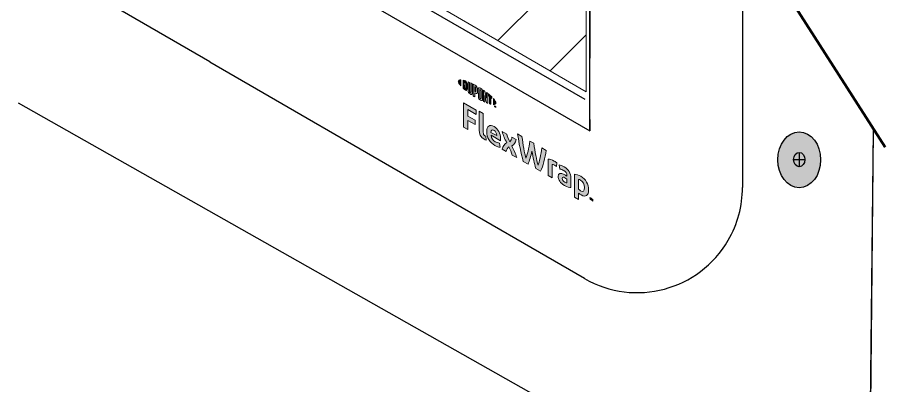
# Model space of a CAD drawing. Extents: x -1337 to 5791, y -3809 to 1769.
# Drawn here: x -117.1 to 31.5, y -2908.2 to -2845.1 of the extents above; entities that cross this region are included whole.
import ezdxf

# ---------------------------------------------------------------- set-up
doc = ezdxf.new("R2010")
doc.units = 0
doc.header["$MEASUREMENT"] = 0
for name, color, linetype, lineweight in [('G-ANNO-TTLB', 7, 'Continuous', 0), ('Layer 12', 7, 'Continuous', 0), ('TYVEK', 7, 'Continuous', 0), ('WALL SCRATCH', 7, 'Continuous', 0)]:
    doc.layers.add(name, color=color, linetype=linetype, lineweight=lineweight)

# ---------------------------------------------------------------- blocks, each defined once
blk = doc.blocks.new('Block_198')
at = {"layer": 'WALL SCRATCH', "true_color": 0x003b71, "transparency": 33554687}
h = blk.add_hatch(color=156, dxfattribs=at)
h.dxf.hatch_style = 2
edge = h.paths.add_edge_path()
edge.add_ellipse((16.74, -2869.52), major_axis=(0, 4.78), ratio=0.766948, start_angle=0, end_angle=360)
at = {"layer": 'WALL SCRATCH', "color": 18, "lineweight": 25, "true_color": 0x080808}
for p, q in [((16.74, -2868.25), (16.74, -2870.72)), ((15.76, -2869.49), (17.71, -2869.49))]:
    blk.add_line(p, q, dxfattribs=at)
at = {"layer": 'WALL SCRATCH', "color": 8, "lineweight": 25, "true_color": 0x808080}
blk.add_lwpolyline([(16.22, -2874.63)], dxfattribs=at)
at = {"layer": 'WALL SCRATCH', "color": 18, "lineweight": 25, "true_color": 0x000000}
blk.add_ellipse((16.74, -2869.52), major_axis=(0, 4.78), ratio=0.766948, dxfattribs=at)
at = {"layer": 'WALL SCRATCH', "color": 18, "lineweight": 25, "true_color": 0x080808}
blk.add_ellipse((16.74, -2869.49), major_axis=(0, 1.23), ratio=0.788846, dxfattribs=at)
blk = doc.blocks.new('Block_196')
at = {"layer": 'WALL SCRATCH'}
blk.add_blockref('Block_198', (0, 0), dxfattribs=at)
blk = doc.blocks.new('Block_193')
at = {"layer": 'WALL SCRATCH'}
blk.add_blockref('Block_196', (0, 0), dxfattribs=at)
blk = doc.blocks.new('Block_396')
at = {"layer": 'TYVEK', "true_color": 0x003b71, "transparency": 33554687}
h = blk.add_hatch(color=156, dxfattribs=at)
h.dxf.hatch_style = 2
edge = h.paths.add_edge_path()
edge.add_spline(control_points=[(-40.7, -2863.93), (-40.7, -2863.93), (-40.71, -2859.79), (-40.71, -2859.79), (-40.71, -2859.79), (-38.53, -2861.05), (-38.53, -2861.05), (-38.53, -2861.05), (-38.53, -2861.77), (-38.53, -2861.77), (-38.53, -2861.77), (-39.98, -2860.93), (-39.98, -2860.93), (-39.98, -2860.93), (-39.98, -2862.06), (-39.98, -2862.06), (-39.98, -2862.06), (-38.75, -2862.76), (-38.75, -2862.76), (-38.75, -2862.76), (-38.75, -2863.48), (-38.75, -2863.48), (-38.75, -2863.48), (-39.97, -2862.78), (-39.97, -2862.78), (-39.97, -2862.78), (-39.97, -2864.35), (-39.97, -2864.35), (-39.97, -2864.35), (-40.7, -2863.93), (-40.7, -2863.93)], knot_values=[0, 0, 0, 0, 1, 1, 1, 2, 2, 2, 3, 3, 3, 4, 4, 4, 5, 5, 5, 6, 6, 6, 7, 7, 7, 8, 8, 8, 9, 9, 9, 10, 10, 10, 10], degree=3, periodic=0)
h = blk.add_hatch(color=156, dxfattribs=at)
h.dxf.hatch_style = 2
edge = h.paths.add_edge_path()
edge.add_spline(control_points=[(-37.33, -2864.78), (-37.33, -2865.1), (-37.26, -2865.31), (-37.05, -2865.43), (-37, -2865.46), (-36.95, -2865.48), (-36.9, -2865.49), (-36.9, -2865.49), (-36.85, -2866.17), (-36.85, -2866.17), (-36.95, -2866.14), (-37.11, -2866.07), (-37.21, -2866.01), (-37.8, -2865.67), (-38.04, -2865.09), (-38.04, -2864.38), (-38.04, -2864.38), (-38.05, -2861.22), (-38.05, -2861.22), (-38.05, -2861.22), (-37.34, -2861.58), (-37.34, -2861.58), (-37.34, -2861.58), (-37.33, -2864.78), (-37.33, -2864.78)], knot_values=[0, 0, 0, 0, 1, 1, 1, 2, 2, 2, 3, 3, 3, 4, 4, 4, 5, 5, 5, 6, 6, 6, 7, 7, 7, 8, 8, 8, 8], degree=3, periodic=0)
h = blk.add_hatch(color=156, dxfattribs=at)
h.dxf.hatch_style = 2
edge = h.paths.add_edge_path()
edge.add_spline(control_points=[(-36.02, -2864.83), (-36.02, -2864.83), (-35.04, -2865.39), (-35.04, -2865.39), (-35.04, -2865.39), (-35.04, -2865.31), (-35.04, -2865.31), (-35.05, -2864.98), (-35.2, -2864.65), (-35.48, -2864.49), (-35.78, -2864.32), (-35.97, -2864.45), (-36.02, -2864.83)], knot_values=[0, 0, 0, 0, 1, 1, 1, 2, 2, 2, 3, 3, 3, 4, 4, 4, 4], degree=3, periodic=0)
edge = h.paths.add_edge_path()
edge.add_spline(control_points=[(-34.46, -2867.39), (-34.69, -2867.38), (-35.02, -2867.27), (-35.36, -2867.07), (-36.18, -2866.6), (-36.75, -2865.67), (-36.75, -2864.69), (-36.75, -2863.75), (-36.24, -2863.41), (-35.48, -2863.84), (-34.81, -2864.23), (-34.37, -2865.03), (-34.37, -2865.82), (-34.37, -2866), (-34.38, -2866.15), (-34.39, -2866.26), (-34.39, -2866.26), (-36.01, -2865.33), (-36.01, -2865.33), (-35.94, -2865.84), (-35.7, -2866.19), (-35.29, -2866.43), (-35.04, -2866.57), (-34.8, -2866.64), (-34.57, -2866.66), (-34.57, -2866.66), (-34.46, -2867.39), (-34.46, -2867.39)], knot_values=[0, 0, 0, 0, 1, 1, 1, 2, 2, 2, 3, 3, 3, 4, 4, 4, 5, 5, 5, 6, 6, 6, 7, 7, 7, 8, 8, 8, 9, 9, 9, 9], degree=3, periodic=0)
h = blk.add_hatch(color=156, dxfattribs=at)
h.dxf.hatch_style = 2
edge = h.paths.add_edge_path()
edge.add_spline(control_points=[(-33.32, -2866.59), (-33.66, -2865.95), (-33.94, -2865.39), (-34.1, -2864.71), (-34.1, -2864.71), (-33.33, -2865.14), (-33.33, -2865.14), (-33.27, -2865.45), (-33.04, -2865.98), (-32.81, -2866.45), (-32.62, -2866.23), (-32.46, -2865.98), (-32.43, -2865.67), (-32.43, -2865.67), (-31.71, -2866.08), (-31.71, -2866.08), (-31.84, -2866.62), (-32.06, -2866.92), (-32.45, -2867.15), (-32.08, -2867.84), (-31.82, -2868.4), (-31.61, -2869.15), (-31.61, -2869.15), (-32.38, -2868.71), (-32.38, -2868.71), (-32.49, -2868.32), (-32.74, -2867.73), (-32.96, -2867.28), (-33.15, -2867.49), (-33.34, -2867.74), (-33.41, -2868.12), (-33.41, -2868.12), (-34.1, -2867.73), (-34.1, -2867.73), (-33.97, -2867.18), (-33.73, -2866.85), (-33.32, -2866.59)], knot_values=[0, 0, 0, 0, 1, 1, 1, 2, 2, 2, 3, 3, 3, 4, 4, 4, 5, 5, 5, 6, 6, 6, 7, 7, 7, 8, 8, 8, 9, 9, 9, 10, 10, 10, 11, 11, 11, 12, 12, 12, 12], degree=3, periodic=0)
h = blk.add_hatch(color=156, dxfattribs=at)
h.dxf.hatch_style = 2
edge = h.paths.add_edge_path()
edge.add_spline(control_points=[(-27.32, -2867.48), (-27.32, -2867.48), (-26.57, -2867.91), (-26.57, -2867.91), (-26.76, -2869.18), (-27.1, -2870.61), (-27.53, -2871.5), (-27.53, -2871.5), (-28.33, -2871.03), (-28.33, -2871.03), (-28.59, -2870.15), (-28.82, -2869.15), (-29.01, -2868.07), (-29.2, -2868.93), (-29.42, -2869.67), (-29.67, -2870.26), (-29.67, -2870.26), (-30.48, -2869.8), (-30.48, -2869.8), (-30.89, -2868.43), (-31.26, -2866.59), (-31.45, -2865.11), (-31.45, -2865.11), (-30.71, -2865.53), (-30.71, -2865.53), (-30.55, -2866.87), (-30.26, -2868.44), (-30.05, -2869.25), (-29.83, -2868.69), (-29.49, -2867.53), (-29.34, -2866.32), (-29.34, -2866.32), (-28.68, -2866.7), (-28.68, -2866.7), (-28.53, -2868.08), (-28.19, -2869.63), (-27.96, -2870.45), (-27.76, -2869.88), (-27.47, -2868.64), (-27.32, -2867.48)], knot_values=[0, 0, 0, 0, 1, 1, 1, 2, 2, 2, 3, 3, 3, 4, 4, 4, 5, 5, 5, 6, 6, 6, 7, 7, 7, 8, 8, 8, 9, 9, 9, 10, 10, 10, 11, 11, 11, 12, 12, 12, 13, 13, 13, 13], degree=3, periodic=0)
h = blk.add_hatch(color=156, dxfattribs=at)
h.dxf.hatch_style = 2
edge = h.paths.add_edge_path()
edge.add_spline(control_points=[(-25.18, -2869.76), (-24.99, -2869.86), (-24.82, -2869.99), (-24.72, -2870.07), (-24.72, -2870.07), (-24.82, -2870.68), (-24.82, -2870.68), (-24.9, -2870.6), (-25.01, -2870.53), (-25.12, -2870.46), (-25.31, -2870.35), (-25.44, -2870.32), (-25.54, -2870.32), (-25.54, -2870.32), (-25.54, -2872.64), (-25.54, -2872.64), (-25.54, -2872.64), (-26.25, -2872.23), (-26.25, -2872.23), (-26.25, -2872.23), (-26.25, -2869.4), (-26.25, -2869.4), (-25.98, -2869.4), (-25.55, -2869.54), (-25.18, -2869.76)], knot_values=[0, 0, 0, 0, 1, 1, 1, 2, 2, 2, 3, 3, 3, 4, 4, 4, 5, 5, 5, 6, 6, 6, 7, 7, 7, 8, 8, 8, 8], degree=3, periodic=0)
h = blk.add_hatch(color=156, dxfattribs=at)
h.dxf.hatch_style = 2
edge = h.paths.add_edge_path()
edge.add_spline(control_points=[(-23.02, -2873.49), (-23.02, -2873.49), (-23.02, -2872.85), (-23.02, -2872.85), (-23.14, -2872.76), (-23.26, -2872.67), (-23.39, -2872.6), (-23.62, -2872.46), (-23.81, -2872.46), (-23.81, -2872.74), (-23.81, -2872.99), (-23.65, -2873.21), (-23.38, -2873.36), (-23.23, -2873.45), (-23.1, -2873.49), (-23.02, -2873.49)], knot_values=[0, 0, 0, 0, 1, 1, 1, 2, 2, 2, 3, 3, 3, 4, 4, 4, 5, 5, 5, 5], degree=3, periodic=0)
edge = h.paths.add_edge_path()
edge.add_spline(control_points=[(-23.45, -2873.91), (-24.15, -2873.5), (-24.51, -2872.91), (-24.51, -2872.37), (-24.51, -2871.79), (-24.1, -2871.68), (-23.48, -2872.03), (-23.34, -2872.11), (-23.15, -2872.24), (-23.02, -2872.34), (-23.02, -2872.34), (-23.02, -2872.2), (-23.02, -2872.2), (-23.03, -2871.84), (-23.21, -2871.56), (-23.55, -2871.36), (-23.77, -2871.24), (-24.02, -2871.14), (-24.23, -2871.12), (-24.23, -2871.12), (-24.36, -2870.41), (-24.36, -2870.41), (-24.14, -2870.43), (-23.78, -2870.56), (-23.47, -2870.74), (-22.71, -2871.17), (-22.34, -2871.85), (-22.34, -2872.65), (-22.34, -2872.65), (-22.33, -2874.29), (-22.33, -2874.29), (-22.54, -2874.29), (-22.94, -2874.2), (-23.45, -2873.91)], knot_values=[0, 0, 0, 0, 1, 1, 1, 2, 2, 2, 3, 3, 3, 4, 4, 4, 5, 5, 5, 6, 6, 6, 7, 7, 7, 8, 8, 8, 9, 9, 9, 10, 10, 10, 11, 11, 11, 11], degree=3, periodic=0)
h = blk.add_hatch(color=156, dxfattribs=at)
h.dxf.hatch_style = 2
edge = h.paths.add_edge_path()
edge.add_spline(control_points=[(-20.69, -2874.82), (-20.24, -2875.08), (-20.03, -2874.88), (-20.03, -2874.27), (-20.03, -2873.74), (-20.22, -2873.27), (-20.69, -2873.01), (-20.82, -2872.93), (-20.91, -2872.91), (-21.02, -2872.89), (-21.02, -2872.89), (-21.02, -2874.55), (-21.02, -2874.55), (-20.92, -2874.65), (-20.84, -2874.74), (-20.69, -2874.82)], knot_values=[0, 0, 0, 0, 1, 1, 1, 2, 2, 2, 3, 3, 3, 4, 4, 4, 5, 5, 5, 5], degree=3, periodic=0)
edge = h.paths.add_edge_path()
edge.add_spline(control_points=[(-20.58, -2875.54), (-20.76, -2875.44), (-20.89, -2875.35), (-21.01, -2875.22), (-21.01, -2875.22), (-21.01, -2876.34), (-21.01, -2876.34), (-21.01, -2876.34), (-21.71, -2875.94), (-21.71, -2875.94), (-21.71, -2875.94), (-21.72, -2871.99), (-21.72, -2871.99), (-21.43, -2872.01), (-21.02, -2872.14), (-20.66, -2872.35), (-19.82, -2872.83), (-19.31, -2873.71), (-19.31, -2874.66), (-19.31, -2875.63), (-19.78, -2876), (-20.58, -2875.54)], knot_values=[0, 0, 0, 0, 1, 1, 1, 2, 2, 2, 3, 3, 3, 4, 4, 4, 5, 5, 5, 6, 6, 6, 7, 7, 7, 7], degree=3, periodic=0)
h = blk.add_hatch(color=156, dxfattribs=at)
h.dxf.hatch_style = 2
edge = h.paths.add_edge_path()
edge.add_spline(control_points=[(-18.8, -2876.15), (-18.77, -2876.24), (-18.75, -2876.3), (-18.72, -2876.37), (-18.69, -2876.34), (-18.67, -2876.3), (-18.64, -2876.24), (-18.64, -2876.24), (-18.57, -2876.28), (-18.57, -2876.28), (-18.57, -2876.28), (-18.57, -2876.59), (-18.57, -2876.59), (-18.57, -2876.59), (-18.63, -2876.55), (-18.63, -2876.55), (-18.63, -2876.55), (-18.63, -2876.41), (-18.63, -2876.41), (-18.63, -2876.41), (-18.63, -2876.36), (-18.63, -2876.36), (-18.65, -2876.4), (-18.67, -2876.43), (-18.7, -2876.46), (-18.7, -2876.46), (-18.75, -2876.43), (-18.75, -2876.43), (-18.77, -2876.38), (-18.79, -2876.31), (-18.81, -2876.25), (-18.81, -2876.25), (-18.81, -2876.31), (-18.81, -2876.31), (-18.81, -2876.31), (-18.81, -2876.45), (-18.81, -2876.45), (-18.81, -2876.45), (-18.87, -2876.41), (-18.87, -2876.41), (-18.87, -2876.41), (-18.88, -2876.11), (-18.88, -2876.11), (-18.88, -2876.11), (-18.8, -2876.15), (-18.8, -2876.15)], knot_values=[0, 0, 0, 0, 1, 1, 1, 2, 2, 2, 3, 3, 3, 4, 4, 4, 5, 5, 5, 6, 6, 6, 7, 7, 7, 8, 8, 8, 9, 9, 9, 10, 10, 10, 11, 11, 11, 12, 12, 12, 13, 13, 13, 14, 14, 14, 15, 15, 15, 15], degree=3, periodic=0)
edge = h.paths.add_edge_path()
edge.add_spline(control_points=[(-19.05, -2876.07), (-19.05, -2876.07), (-19.12, -2876.03), (-19.12, -2876.03), (-19.12, -2876.03), (-19.12, -2875.97), (-19.12, -2875.97), (-19.12, -2875.97), (-18.9, -2876.09), (-18.9, -2876.09), (-18.9, -2876.09), (-18.9, -2876.16), (-18.9, -2876.16), (-18.9, -2876.16), (-18.98, -2876.12), (-18.98, -2876.12), (-18.98, -2876.12), (-18.98, -2876.35), (-18.98, -2876.35), (-18.98, -2876.35), (-19.05, -2876.31), (-19.05, -2876.31), (-19.05, -2876.31), (-19.05, -2876.07), (-19.05, -2876.07)], knot_values=[0, 0, 0, 0, 1, 1, 1, 2, 2, 2, 3, 3, 3, 4, 4, 4, 5, 5, 5, 6, 6, 6, 7, 7, 7, 8, 8, 8, 8], degree=3, periodic=0)
at = {"layer": 'TYVEK'}
for points, knots in [([(-40.7, -2863.93), (-40.7, -2863.93), (-40.71, -2859.79), (-40.71, -2859.79), (-40.71, -2859.79), (-38.53, -2861.05), (-38.53, -2861.05), (-38.53, -2861.05), (-38.53, -2861.77), (-38.53, -2861.77), (-38.53, -2861.77), (-39.98, -2860.93), (-39.98, -2860.93), (-39.98, -2860.93), (-39.98, -2862.06), (-39.98, -2862.06), (-39.98, -2862.06), (-38.75, -2862.76), (-38.75, -2862.76), (-38.75, -2862.76), (-38.75, -2863.48), (-38.75, -2863.48), (-38.75, -2863.48), (-39.97, -2862.78), (-39.97, -2862.78), (-39.97, -2862.78), (-39.97, -2864.35), (-39.97, -2864.35), (-39.97, -2864.35), (-40.7, -2863.93), (-40.7, -2863.93)], [0, 0, 0, 0, 1, 1, 1, 2, 2, 2, 3, 3, 3, 4, 4, 4, 5, 5, 5, 6, 6, 6, 7, 7, 7, 8, 8, 8, 9, 9, 9, 10, 10, 10, 10]), ([(-37.33, -2864.78), (-37.33, -2865.1), (-37.26, -2865.31), (-37.05, -2865.43), (-37, -2865.46), (-36.95, -2865.48), (-36.9, -2865.49), (-36.9, -2865.49), (-36.85, -2866.17), (-36.85, -2866.17), (-36.95, -2866.14), (-37.11, -2866.07), (-37.21, -2866.01), (-37.8, -2865.67), (-38.04, -2865.09), (-38.04, -2864.38), (-38.04, -2864.38), (-38.05, -2861.22), (-38.05, -2861.22), (-38.05, -2861.22), (-37.34, -2861.58), (-37.34, -2861.58), (-37.34, -2861.58), (-37.33, -2864.78), (-37.33, -2864.78)], [0, 0, 0, 0, 1, 1, 1, 2, 2, 2, 3, 3, 3, 4, 4, 4, 5, 5, 5, 6, 6, 6, 7, 7, 7, 8, 8, 8, 8]), ([(-34.46, -2867.39), (-34.69, -2867.38), (-35.02, -2867.27), (-35.36, -2867.07), (-36.18, -2866.6), (-36.75, -2865.67), (-36.75, -2864.69), (-36.75, -2863.75), (-36.24, -2863.41), (-35.48, -2863.84), (-34.81, -2864.23), (-34.37, -2865.03), (-34.37, -2865.82), (-34.37, -2866), (-34.38, -2866.15), (-34.39, -2866.26), (-34.39, -2866.26), (-36.01, -2865.33), (-36.01, -2865.33), (-35.94, -2865.84), (-35.7, -2866.19), (-35.29, -2866.43), (-35.04, -2866.57), (-34.8, -2866.64), (-34.57, -2866.66), (-34.57, -2866.66), (-34.46, -2867.39), (-34.46, -2867.39)], [0, 0, 0, 0, 1, 1, 1, 2, 2, 2, 3, 3, 3, 4, 4, 4, 5, 5, 5, 6, 6, 6, 7, 7, 7, 8, 8, 8, 9, 9, 9, 9]), ([(-36.02, -2864.83), (-36.02, -2864.83), (-35.04, -2865.39), (-35.04, -2865.39), (-35.04, -2865.39), (-35.04, -2865.31), (-35.04, -2865.31), (-35.05, -2864.98), (-35.2, -2864.65), (-35.48, -2864.49), (-35.78, -2864.32), (-35.97, -2864.45), (-36.02, -2864.83)], [0, 0, 0, 0, 1, 1, 1, 2, 2, 2, 3, 3, 3, 4, 4, 4, 4]), ([(-33.32, -2866.59), (-33.66, -2865.95), (-33.94, -2865.39), (-34.1, -2864.71), (-34.1, -2864.71), (-33.33, -2865.14), (-33.33, -2865.14), (-33.27, -2865.45), (-33.04, -2865.98), (-32.81, -2866.45), (-32.62, -2866.23), (-32.46, -2865.98), (-32.43, -2865.67), (-32.43, -2865.67), (-31.71, -2866.08), (-31.71, -2866.08), (-31.84, -2866.62), (-32.06, -2866.92), (-32.45, -2867.15), (-32.08, -2867.84), (-31.82, -2868.4), (-31.61, -2869.15), (-31.61, -2869.15), (-32.38, -2868.71), (-32.38, -2868.71), (-32.49, -2868.32), (-32.74, -2867.73), (-32.96, -2867.28), (-33.15, -2867.49), (-33.34, -2867.74), (-33.41, -2868.12), (-33.41, -2868.12), (-34.1, -2867.73), (-34.1, -2867.73), (-33.97, -2867.18), (-33.73, -2866.85), (-33.32, -2866.59)], [0, 0, 0, 0, 1, 1, 1, 2, 2, 2, 3, 3, 3, 4, 4, 4, 5, 5, 5, 6, 6, 6, 7, 7, 7, 8, 8, 8, 9, 9, 9, 10, 10, 10, 11, 11, 11, 12, 12, 12, 12]), ([(-27.32, -2867.48), (-27.32, -2867.48), (-26.57, -2867.91), (-26.57, -2867.91), (-26.76, -2869.18), (-27.1, -2870.61), (-27.53, -2871.5), (-27.53, -2871.5), (-28.33, -2871.03), (-28.33, -2871.03), (-28.59, -2870.15), (-28.82, -2869.15), (-29.01, -2868.07), (-29.2, -2868.93), (-29.42, -2869.67), (-29.67, -2870.26), (-29.67, -2870.26), (-30.48, -2869.8), (-30.48, -2869.8), (-30.89, -2868.43), (-31.26, -2866.59), (-31.45, -2865.11), (-31.45, -2865.11), (-30.71, -2865.53), (-30.71, -2865.53), (-30.55, -2866.87), (-30.26, -2868.44), (-30.05, -2869.25), (-29.83, -2868.69), (-29.49, -2867.53), (-29.34, -2866.32), (-29.34, -2866.32), (-28.68, -2866.7), (-28.68, -2866.7), (-28.53, -2868.08), (-28.19, -2869.63), (-27.96, -2870.45), (-27.76, -2869.88), (-27.47, -2868.64), (-27.32, -2867.48)], [0, 0, 0, 0, 1, 1, 1, 2, 2, 2, 3, 3, 3, 4, 4, 4, 5, 5, 5, 6, 6, 6, 7, 7, 7, 8, 8, 8, 9, 9, 9, 10, 10, 10, 11, 11, 11, 12, 12, 12, 13, 13, 13, 13]), ([(-25.18, -2869.76), (-24.99, -2869.86), (-24.82, -2869.99), (-24.72, -2870.07), (-24.72, -2870.07), (-24.82, -2870.68), (-24.82, -2870.68), (-24.9, -2870.6), (-25.01, -2870.53), (-25.12, -2870.46), (-25.31, -2870.35), (-25.44, -2870.32), (-25.54, -2870.32), (-25.54, -2870.32), (-25.54, -2872.64), (-25.54, -2872.64), (-25.54, -2872.64), (-26.25, -2872.23), (-26.25, -2872.23), (-26.25, -2872.23), (-26.25, -2869.4), (-26.25, -2869.4), (-25.98, -2869.4), (-25.55, -2869.54), (-25.18, -2869.76)], [0, 0, 0, 0, 1, 1, 1, 2, 2, 2, 3, 3, 3, 4, 4, 4, 5, 5, 5, 6, 6, 6, 7, 7, 7, 8, 8, 8, 8]), ([(-23.45, -2873.91), (-24.15, -2873.5), (-24.51, -2872.91), (-24.51, -2872.37), (-24.51, -2871.79), (-24.1, -2871.68), (-23.48, -2872.03), (-23.34, -2872.11), (-23.15, -2872.24), (-23.02, -2872.34), (-23.02, -2872.34), (-23.02, -2872.2), (-23.02, -2872.2), (-23.03, -2871.84), (-23.21, -2871.56), (-23.55, -2871.36), (-23.77, -2871.24), (-24.02, -2871.14), (-24.23, -2871.12), (-24.23, -2871.12), (-24.36, -2870.41), (-24.36, -2870.41), (-24.14, -2870.43), (-23.78, -2870.56), (-23.47, -2870.74), (-22.71, -2871.17), (-22.34, -2871.85), (-22.34, -2872.65), (-22.34, -2872.65), (-22.33, -2874.29), (-22.33, -2874.29), (-22.54, -2874.29), (-22.94, -2874.2), (-23.45, -2873.91)], [0, 0, 0, 0, 1, 1, 1, 2, 2, 2, 3, 3, 3, 4, 4, 4, 5, 5, 5, 6, 6, 6, 7, 7, 7, 8, 8, 8, 9, 9, 9, 10, 10, 10, 11, 11, 11, 11]), ([(-20.58, -2875.54), (-20.76, -2875.44), (-20.89, -2875.35), (-21.01, -2875.22), (-21.01, -2875.22), (-21.01, -2876.34), (-21.01, -2876.34), (-21.01, -2876.34), (-21.71, -2875.94), (-21.71, -2875.94), (-21.71, -2875.94), (-21.72, -2871.99), (-21.72, -2871.99), (-21.43, -2872.01), (-21.02, -2872.14), (-20.66, -2872.35), (-19.82, -2872.83), (-19.31, -2873.71), (-19.31, -2874.66), (-19.31, -2875.63), (-19.78, -2876), (-20.58, -2875.54)], [0, 0, 0, 0, 1, 1, 1, 2, 2, 2, 3, 3, 3, 4, 4, 4, 5, 5, 5, 6, 6, 6, 7, 7, 7, 7]), ([(-23.02, -2873.49), (-23.02, -2873.49), (-23.02, -2872.85), (-23.02, -2872.85), (-23.14, -2872.76), (-23.26, -2872.67), (-23.39, -2872.6), (-23.62, -2872.46), (-23.81, -2872.46), (-23.81, -2872.74), (-23.81, -2872.99), (-23.65, -2873.21), (-23.38, -2873.36), (-23.23, -2873.45), (-23.1, -2873.49), (-23.02, -2873.49)], [0, 0, 0, 0, 1, 1, 1, 2, 2, 2, 3, 3, 3, 4, 4, 4, 5, 5, 5, 5]), ([(-20.69, -2874.82), (-20.24, -2875.08), (-20.03, -2874.88), (-20.03, -2874.27), (-20.03, -2873.74), (-20.22, -2873.27), (-20.69, -2873.01), (-20.82, -2872.93), (-20.91, -2872.91), (-21.02, -2872.89), (-21.02, -2872.89), (-21.02, -2874.55), (-21.02, -2874.55), (-20.92, -2874.65), (-20.84, -2874.74), (-20.69, -2874.82)], [0, 0, 0, 0, 1, 1, 1, 2, 2, 2, 3, 3, 3, 4, 4, 4, 5, 5, 5, 5]), ([(-19.05, -2876.07), (-19.05, -2876.07), (-19.12, -2876.03), (-19.12, -2876.03), (-19.12, -2876.03), (-19.12, -2875.97), (-19.12, -2875.97), (-19.12, -2875.97), (-18.9, -2876.09), (-18.9, -2876.09), (-18.9, -2876.09), (-18.9, -2876.16), (-18.9, -2876.16), (-18.9, -2876.16), (-18.98, -2876.12), (-18.98, -2876.12), (-18.98, -2876.12), (-18.98, -2876.35), (-18.98, -2876.35), (-18.98, -2876.35), (-19.05, -2876.31), (-19.05, -2876.31), (-19.05, -2876.31), (-19.05, -2876.07), (-19.05, -2876.07)], [0, 0, 0, 0, 1, 1, 1, 2, 2, 2, 3, 3, 3, 4, 4, 4, 5, 5, 5, 6, 6, 6, 7, 7, 7, 8, 8, 8, 8]), ([(-18.8, -2876.15), (-18.77, -2876.24), (-18.75, -2876.3), (-18.72, -2876.37), (-18.69, -2876.34), (-18.67, -2876.3), (-18.64, -2876.24), (-18.64, -2876.24), (-18.57, -2876.28), (-18.57, -2876.28), (-18.57, -2876.28), (-18.57, -2876.59), (-18.57, -2876.59), (-18.57, -2876.59), (-18.63, -2876.55), (-18.63, -2876.55), (-18.63, -2876.55), (-18.63, -2876.41), (-18.63, -2876.41), (-18.63, -2876.41), (-18.63, -2876.36), (-18.63, -2876.36), (-18.65, -2876.4), (-18.67, -2876.43), (-18.7, -2876.46), (-18.7, -2876.46), (-18.75, -2876.43), (-18.75, -2876.43), (-18.77, -2876.38), (-18.79, -2876.31), (-18.81, -2876.25), (-18.81, -2876.25), (-18.81, -2876.31), (-18.81, -2876.31), (-18.81, -2876.31), (-18.81, -2876.45), (-18.81, -2876.45), (-18.81, -2876.45), (-18.87, -2876.41), (-18.87, -2876.41), (-18.87, -2876.41), (-18.88, -2876.11), (-18.88, -2876.11), (-18.88, -2876.11), (-18.8, -2876.15), (-18.8, -2876.15)], [0, 0, 0, 0, 1, 1, 1, 2, 2, 2, 3, 3, 3, 4, 4, 4, 5, 5, 5, 6, 6, 6, 7, 7, 7, 8, 8, 8, 9, 9, 9, 10, 10, 10, 11, 11, 11, 12, 12, 12, 13, 13, 13, 14, 14, 14, 15, 15, 15, 15])]:
    blk.add_open_spline(points, degree=3, knots=knots, dxfattribs=at)
blk = doc.blocks.new('Block_397')
at = {"layer": 'TYVEK', "true_color": 0x003b71, "transparency": 33554687}
h = blk.add_hatch(color=156, dxfattribs=at)
h.dxf.hatch_style = 2
edge = h.paths.add_edge_path()
edge.add_spline(control_points=[(-41.62, -2856.11), (-41.62, -2856.3), (-41.45, -2856.57), (-41.17, -2856.89), (-41.17, -2856.89), (-41.18, -2855.85), (-41.18, -2855.85), (-41.46, -2855.84), (-41.62, -2855.92), (-41.62, -2856.11)], knot_values=[0, 0, 0, 0, 1, 1, 1, 2, 2, 2, 3, 3, 3, 3], degree=3, periodic=0)
h = blk.add_hatch(color=156, dxfattribs=at)
h.dxf.hatch_style = 2
edge = h.paths.add_edge_path()
edge.add_spline(control_points=[(-40.33, -2857.27), (-40.33, -2857.35), (-40.38, -2857.36), (-40.43, -2857.33), (-40.46, -2857.3), (-40.52, -2857.25), (-40.57, -2857.21), (-40.57, -2857.21), (-40.58, -2856.22), (-40.58, -2856.22), (-40.53, -2856.23), (-40.47, -2856.25), (-40.43, -2856.27), (-40.38, -2856.3), (-40.34, -2856.35), (-40.34, -2856.43), (-40.34, -2856.43), (-40.33, -2857.27), (-40.33, -2857.27)], knot_values=[0, 0, 0, 0, 1, 1, 1, 2, 2, 2, 3, 3, 3, 4, 4, 4, 5, 5, 5, 6, 6, 6, 6], degree=3, periodic=0)
edge = h.paths.add_edge_path()
edge.add_spline(control_points=[(-40.4, -2856.03), (-40.47, -2855.98), (-40.59, -2855.95), (-40.79, -2855.9), (-40.79, -2855.9), (-40.79, -2857.28), (-40.79, -2857.28), (-40.61, -2857.45), (-40.47, -2857.56), (-40.39, -2857.61), (-40.21, -2857.71), (-40.11, -2857.64), (-40.11, -2857.44), (-40.11, -2857.44), (-40.11, -2856.52), (-40.11, -2856.52), (-40.11, -2856.32), (-40.22, -2856.13), (-40.4, -2856.03)], knot_values=[0, 0, 0, 0, 1, 1, 1, 2, 2, 2, 3, 3, 3, 4, 4, 4, 5, 5, 5, 6, 6, 6, 6], degree=3, periodic=0)
h = blk.add_hatch(color=156, dxfattribs=at)
h.dxf.hatch_style = 2
edge = h.paths.add_edge_path()
edge.add_spline(control_points=[(-39.48, -2857.92), (-39.48, -2858), (-39.51, -2858.04), (-39.59, -2857.98), (-39.68, -2857.92), (-39.7, -2857.86), (-39.7, -2857.77), (-39.7, -2857.77), (-39.71, -2856.27), (-39.71, -2856.27), (-39.76, -2856.24), (-39.89, -2856.19), (-39.94, -2856.17), (-39.94, -2856.17), (-39.94, -2857.69), (-39.94, -2857.69), (-39.94, -2857.93), (-39.83, -2858.08), (-39.59, -2858.25), (-39.37, -2858.41), (-39.24, -2858.36), (-39.24, -2858.09), (-39.24, -2858.09), (-39.24, -2856.49), (-39.24, -2856.49), (-39.29, -2856.46), (-39.44, -2856.39), (-39.49, -2856.37), (-39.49, -2856.37), (-39.48, -2857.92), (-39.48, -2857.92)], knot_values=[0, 0, 0, 0, 1, 1, 1, 2, 2, 2, 3, 3, 3, 4, 4, 4, 5, 5, 5, 6, 6, 6, 7, 7, 7, 8, 8, 8, 9, 9, 9, 10, 10, 10, 10], degree=3, periodic=0)
h = blk.add_hatch(color=156, dxfattribs=at)
h.dxf.hatch_style = 2
edge = h.paths.add_edge_path()
edge.add_spline(control_points=[(-38.59, -2857.78), (-38.59, -2857.87), (-38.62, -2857.89), (-38.72, -2857.84), (-38.72, -2857.84), (-38.8, -2857.79), (-38.8, -2857.79), (-38.8, -2857.79), (-38.8, -2856.99), (-38.8, -2856.99), (-38.77, -2857.01), (-38.74, -2857.02), (-38.72, -2857.04), (-38.61, -2857.1), (-38.59, -2857.16), (-38.59, -2857.25), (-38.59, -2857.25), (-38.59, -2857.78), (-38.59, -2857.78)], knot_values=[0, 0, 0, 0, 1, 1, 1, 2, 2, 2, 3, 3, 3, 4, 4, 4, 5, 5, 5, 6, 6, 6, 6], degree=3, periodic=0)
edge = h.paths.add_edge_path()
edge.add_spline(control_points=[(-38.71, -2856.76), (-38.75, -2856.74), (-38.91, -2856.65), (-39.05, -2856.58), (-39.05, -2856.58), (-39.05, -2858.6), (-39.05, -2858.6), (-39, -2858.63), (-38.87, -2858.71), (-38.8, -2858.75), (-38.8, -2858.75), (-38.8, -2858.07), (-38.8, -2858.07), (-38.8, -2858.07), (-38.7, -2858.12), (-38.7, -2858.12), (-38.45, -2858.27), (-38.34, -2858.2), (-38.34, -2857.94), (-38.34, -2857.94), (-38.34, -2857.35), (-38.34, -2857.35), (-38.34, -2857.1), (-38.46, -2856.9), (-38.71, -2856.76)], knot_values=[0, 0, 0, 0, 1, 1, 1, 2, 2, 2, 3, 3, 3, 4, 4, 4, 5, 5, 5, 6, 6, 6, 7, 7, 7, 8, 8, 8, 8], degree=3, periodic=0)
h = blk.add_hatch(color=156, dxfattribs=at)
h.dxf.hatch_style = 2
edge = h.paths.add_edge_path()
edge.add_spline(control_points=[(-37.71, -2858.99), (-37.71, -2859.07), (-37.73, -2859.1), (-37.82, -2859.05), (-37.91, -2859), (-37.93, -2858.94), (-37.93, -2858.86), (-37.93, -2858.86), (-37.94, -2857.6), (-37.94, -2857.6), (-37.94, -2857.52), (-37.91, -2857.49), (-37.82, -2857.54), (-37.74, -2857.59), (-37.71, -2857.65), (-37.71, -2857.73), (-37.71, -2857.73), (-37.71, -2858.99), (-37.71, -2858.99)], knot_values=[0, 0, 0, 0, 1, 1, 1, 2, 2, 2, 3, 3, 3, 4, 4, 4, 5, 5, 5, 6, 6, 6, 6], degree=3, periodic=0)
edge = h.paths.add_edge_path()
edge.add_spline(control_points=[(-37.82, -2857.26), (-38.05, -2857.11), (-38.19, -2857.15), (-38.19, -2857.42), (-38.19, -2857.42), (-38.18, -2858.74), (-38.18, -2858.74), (-38.18, -2859.02), (-38.06, -2859.21), (-37.82, -2859.33), (-37.58, -2859.46), (-37.46, -2859.42), (-37.46, -2859.12), (-37.46, -2859.12), (-37.46, -2857.86), (-37.46, -2857.86), (-37.46, -2857.58), (-37.58, -2857.41), (-37.82, -2857.26)], knot_values=[0, 0, 0, 0, 1, 1, 1, 2, 2, 2, 3, 3, 3, 4, 4, 4, 5, 5, 5, 6, 6, 6, 6], degree=3, periodic=0)
h = blk.add_hatch(color=156, dxfattribs=at)
h.dxf.hatch_style = 2
edge = h.paths.add_edge_path()
edge.add_spline(control_points=[(-36.78, -2858.98), (-36.78, -2858.98), (-37.05, -2857.8), (-37.05, -2857.8), (-37.13, -2857.74), (-37.22, -2857.68), (-37.29, -2857.63), (-37.29, -2857.63), (-37.28, -2859.57), (-37.28, -2859.57), (-37.23, -2859.59), (-37.11, -2859.65), (-37.05, -2859.68), (-37.05, -2859.68), (-37.07, -2858.52), (-37.07, -2858.52), (-37.07, -2858.52), (-36.78, -2859.79), (-36.78, -2859.79), (-36.72, -2859.81), (-36.63, -2859.84), (-36.57, -2859.86), (-36.57, -2859.86), (-36.57, -2858.16), (-36.57, -2858.16), (-36.63, -2858.11), (-36.75, -2858.03), (-36.8, -2857.99), (-36.8, -2857.99), (-36.78, -2858.98), (-36.78, -2858.98)], knot_values=[0, 0, 0, 0, 1, 1, 1, 2, 2, 2, 3, 3, 3, 4, 4, 4, 5, 5, 5, 6, 6, 6, 7, 7, 7, 8, 8, 8, 9, 9, 9, 10, 10, 10, 10], degree=3, periodic=0)
h = blk.add_hatch(color=156, dxfattribs=at)
h.dxf.hatch_style = 2
edge = h.paths.add_edge_path()
edge.add_spline(control_points=[(-36.45, -2858.53), (-36.39, -2858.58), (-36.33, -2858.63), (-36.27, -2858.67), (-36.27, -2858.67), (-36.27, -2859.96), (-36.27, -2859.96), (-36.21, -2859.98), (-36.11, -2860.01), (-36.05, -2860.02), (-36.05, -2860.02), (-36.05, -2858.86), (-36.05, -2858.86), (-35.99, -2858.92), (-35.93, -2858.97), (-35.87, -2859.02), (-35.87, -2859.02), (-35.87, -2858.77), (-35.87, -2858.77), (-36.05, -2858.6), (-36.23, -2858.44), (-36.45, -2858.26), (-36.45, -2858.26), (-36.45, -2858.53), (-36.45, -2858.53)], knot_values=[0, 0, 0, 0, 1, 1, 1, 2, 2, 2, 3, 3, 3, 4, 4, 4, 5, 5, 5, 6, 6, 6, 7, 7, 7, 8, 8, 8, 8], degree=3, periodic=0)
h = blk.add_hatch(color=156, dxfattribs=at)
h.dxf.hatch_style = 2
edge = h.paths.add_edge_path()
edge.add_spline(control_points=[(-35.16, -2859.82), (-35.16, -2860.01), (-35.32, -2860.09), (-35.6, -2860.09), (-35.6, -2860.09), (-35.61, -2859.05), (-35.61, -2859.05), (-35.33, -2859.36), (-35.17, -2859.63), (-35.16, -2859.82)], knot_values=[0, 0, 0, 0, 1, 1, 1, 2, 2, 2, 3, 3, 3, 3], degree=3, periodic=0)
h = blk.add_hatch(color=156, dxfattribs=at)
h.dxf.hatch_style = 2
edge = h.paths.add_edge_path()
edge.add_spline(control_points=[(-35.29, -2860.37), (-35.29, -2860.37), (-35.27, -2860.38), (-35.27, -2860.38), (-35.27, -2860.38), (-35.23, -2860.48), (-35.23, -2860.48), (-35.23, -2860.48), (-35.19, -2860.43), (-35.19, -2860.43), (-35.19, -2860.43), (-35.16, -2860.44), (-35.16, -2860.44), (-35.16, -2860.44), (-35.16, -2860.59), (-35.16, -2860.59), (-35.16, -2860.59), (-35.19, -2860.58), (-35.19, -2860.58), (-35.19, -2860.58), (-35.19, -2860.47), (-35.19, -2860.47), (-35.19, -2860.47), (-35.23, -2860.52), (-35.23, -2860.52), (-35.23, -2860.52), (-35.23, -2860.52), (-35.23, -2860.52), (-35.23, -2860.52), (-35.27, -2860.42), (-35.27, -2860.42), (-35.27, -2860.42), (-35.27, -2860.53), (-35.27, -2860.53), (-35.27, -2860.53), (-35.29, -2860.52), (-35.29, -2860.52), (-35.29, -2860.52), (-35.29, -2860.37), (-35.29, -2860.37)], knot_values=[0, 0, 0, 0, 1, 1, 1, 2, 2, 2, 3, 3, 3, 4, 4, 4, 5, 5, 5, 6, 6, 6, 7, 7, 7, 8, 8, 8, 9, 9, 9, 10, 10, 10, 11, 11, 11, 12, 12, 12, 13, 13, 13, 13], degree=3, periodic=0)
edge = h.paths.add_edge_path()
edge.add_spline(control_points=[(-35.39, -2860.34), (-35.39, -2860.34), (-35.43, -2860.32), (-35.43, -2860.32), (-35.43, -2860.32), (-35.43, -2860.29), (-35.43, -2860.29), (-35.43, -2860.29), (-35.32, -2860.35), (-35.32, -2860.35), (-35.32, -2860.35), (-35.32, -2860.38), (-35.32, -2860.38), (-35.32, -2860.38), (-35.36, -2860.35), (-35.36, -2860.35), (-35.36, -2860.35), (-35.36, -2860.48), (-35.36, -2860.48), (-35.36, -2860.48), (-35.39, -2860.46), (-35.39, -2860.46), (-35.39, -2860.46), (-35.39, -2860.34), (-35.39, -2860.34)], knot_values=[0, 0, 0, 0, 1, 1, 1, 2, 2, 2, 3, 3, 3, 4, 4, 4, 5, 5, 5, 6, 6, 6, 7, 7, 7, 8, 8, 8, 8], degree=3, periodic=0)
at = {"layer": 'TYVEK'}
for points, knots in [([(-41.62, -2856.11), (-41.62, -2856.3), (-41.45, -2856.57), (-41.17, -2856.89), (-41.17, -2856.89), (-41.18, -2855.85), (-41.18, -2855.85), (-41.46, -2855.84), (-41.62, -2855.92), (-41.62, -2856.11)], [0, 0, 0, 0, 1, 1, 1, 2, 2, 2, 3, 3, 3, 3]), ([(-40.4, -2856.03), (-40.47, -2855.98), (-40.59, -2855.95), (-40.79, -2855.9), (-40.79, -2855.9), (-40.79, -2857.28), (-40.79, -2857.28), (-40.61, -2857.45), (-40.47, -2857.56), (-40.39, -2857.61), (-40.21, -2857.71), (-40.11, -2857.64), (-40.11, -2857.44), (-40.11, -2857.44), (-40.11, -2856.52), (-40.11, -2856.52), (-40.11, -2856.32), (-40.22, -2856.13), (-40.4, -2856.03)], [0, 0, 0, 0, 1, 1, 1, 2, 2, 2, 3, 3, 3, 4, 4, 4, 5, 5, 5, 6, 6, 6, 6]), ([(-40.33, -2857.27), (-40.33, -2857.35), (-40.38, -2857.36), (-40.43, -2857.33), (-40.46, -2857.3), (-40.52, -2857.25), (-40.57, -2857.21), (-40.57, -2857.21), (-40.58, -2856.22), (-40.58, -2856.22), (-40.53, -2856.23), (-40.47, -2856.25), (-40.43, -2856.27), (-40.38, -2856.3), (-40.34, -2856.35), (-40.34, -2856.43), (-40.34, -2856.43), (-40.33, -2857.27), (-40.33, -2857.27)], [0, 0, 0, 0, 1, 1, 1, 2, 2, 2, 3, 3, 3, 4, 4, 4, 5, 5, 5, 6, 6, 6, 6]), ([(-39.48, -2857.92), (-39.48, -2858), (-39.51, -2858.04), (-39.59, -2857.98), (-39.68, -2857.92), (-39.7, -2857.86), (-39.7, -2857.77), (-39.7, -2857.77), (-39.71, -2856.27), (-39.71, -2856.27), (-39.76, -2856.24), (-39.89, -2856.19), (-39.94, -2856.17), (-39.94, -2856.17), (-39.94, -2857.69), (-39.94, -2857.69), (-39.94, -2857.93), (-39.83, -2858.08), (-39.59, -2858.25), (-39.37, -2858.41), (-39.24, -2858.36), (-39.24, -2858.09), (-39.24, -2858.09), (-39.24, -2856.49), (-39.24, -2856.49), (-39.29, -2856.46), (-39.44, -2856.39), (-39.49, -2856.37), (-39.49, -2856.37), (-39.48, -2857.92), (-39.48, -2857.92)], [0, 0, 0, 0, 1, 1, 1, 2, 2, 2, 3, 3, 3, 4, 4, 4, 5, 5, 5, 6, 6, 6, 7, 7, 7, 8, 8, 8, 9, 9, 9, 10, 10, 10, 10]), ([(-38.71, -2856.76), (-38.75, -2856.74), (-38.91, -2856.65), (-39.05, -2856.58), (-39.05, -2856.58), (-39.05, -2858.6), (-39.05, -2858.6), (-39, -2858.63), (-38.87, -2858.71), (-38.8, -2858.75), (-38.8, -2858.75), (-38.8, -2858.07), (-38.8, -2858.07), (-38.8, -2858.07), (-38.7, -2858.12), (-38.7, -2858.12), (-38.45, -2858.27), (-38.34, -2858.2), (-38.34, -2857.94), (-38.34, -2857.94), (-38.34, -2857.35), (-38.34, -2857.35), (-38.34, -2857.1), (-38.46, -2856.9), (-38.71, -2856.76)], [0, 0, 0, 0, 1, 1, 1, 2, 2, 2, 3, 3, 3, 4, 4, 4, 5, 5, 5, 6, 6, 6, 7, 7, 7, 8, 8, 8, 8]), ([(-38.59, -2857.78), (-38.59, -2857.87), (-38.62, -2857.89), (-38.72, -2857.84), (-38.72, -2857.84), (-38.8, -2857.79), (-38.8, -2857.79), (-38.8, -2857.79), (-38.8, -2856.99), (-38.8, -2856.99), (-38.77, -2857.01), (-38.74, -2857.02), (-38.72, -2857.04), (-38.61, -2857.1), (-38.59, -2857.16), (-38.59, -2857.25), (-38.59, -2857.25), (-38.59, -2857.78), (-38.59, -2857.78)], [0, 0, 0, 0, 1, 1, 1, 2, 2, 2, 3, 3, 3, 4, 4, 4, 5, 5, 5, 6, 6, 6, 6]), ([(-37.82, -2857.26), (-38.05, -2857.11), (-38.19, -2857.15), (-38.19, -2857.42), (-38.19, -2857.42), (-38.18, -2858.74), (-38.18, -2858.74), (-38.18, -2859.02), (-38.06, -2859.21), (-37.82, -2859.33), (-37.58, -2859.46), (-37.46, -2859.42), (-37.46, -2859.12), (-37.46, -2859.12), (-37.46, -2857.86), (-37.46, -2857.86), (-37.46, -2857.58), (-37.58, -2857.41), (-37.82, -2857.26)], [0, 0, 0, 0, 1, 1, 1, 2, 2, 2, 3, 3, 3, 4, 4, 4, 5, 5, 5, 6, 6, 6, 6]), ([(-37.71, -2858.99), (-37.71, -2859.07), (-37.73, -2859.1), (-37.82, -2859.05), (-37.91, -2859), (-37.93, -2858.94), (-37.93, -2858.86), (-37.93, -2858.86), (-37.94, -2857.6), (-37.94, -2857.6), (-37.94, -2857.52), (-37.91, -2857.49), (-37.82, -2857.54), (-37.74, -2857.59), (-37.71, -2857.65), (-37.71, -2857.73), (-37.71, -2857.73), (-37.71, -2858.99), (-37.71, -2858.99)], [0, 0, 0, 0, 1, 1, 1, 2, 2, 2, 3, 3, 3, 4, 4, 4, 5, 5, 5, 6, 6, 6, 6]), ([(-36.78, -2858.98), (-36.78, -2858.98), (-37.05, -2857.8), (-37.05, -2857.8), (-37.13, -2857.74), (-37.22, -2857.68), (-37.29, -2857.63), (-37.29, -2857.63), (-37.28, -2859.57), (-37.28, -2859.57), (-37.23, -2859.59), (-37.11, -2859.65), (-37.05, -2859.68), (-37.05, -2859.68), (-37.07, -2858.52), (-37.07, -2858.52), (-37.07, -2858.52), (-36.78, -2859.79), (-36.78, -2859.79), (-36.72, -2859.81), (-36.63, -2859.84), (-36.57, -2859.86), (-36.57, -2859.86), (-36.57, -2858.16), (-36.57, -2858.16), (-36.63, -2858.11), (-36.75, -2858.03), (-36.8, -2857.99), (-36.8, -2857.99), (-36.78, -2858.98), (-36.78, -2858.98)], [0, 0, 0, 0, 1, 1, 1, 2, 2, 2, 3, 3, 3, 4, 4, 4, 5, 5, 5, 6, 6, 6, 7, 7, 7, 8, 8, 8, 9, 9, 9, 10, 10, 10, 10]), ([(-36.45, -2858.53), (-36.39, -2858.58), (-36.33, -2858.63), (-36.27, -2858.67), (-36.27, -2858.67), (-36.27, -2859.96), (-36.27, -2859.96), (-36.21, -2859.98), (-36.11, -2860.01), (-36.05, -2860.02), (-36.05, -2860.02), (-36.05, -2858.86), (-36.05, -2858.86), (-35.99, -2858.92), (-35.93, -2858.97), (-35.87, -2859.02), (-35.87, -2859.02), (-35.87, -2858.77), (-35.87, -2858.77), (-36.05, -2858.6), (-36.23, -2858.44), (-36.45, -2858.26), (-36.45, -2858.26), (-36.45, -2858.53), (-36.45, -2858.53)], [0, 0, 0, 0, 1, 1, 1, 2, 2, 2, 3, 3, 3, 4, 4, 4, 5, 5, 5, 6, 6, 6, 7, 7, 7, 8, 8, 8, 8]), ([(-35.16, -2859.82), (-35.16, -2860.01), (-35.32, -2860.09), (-35.6, -2860.09), (-35.6, -2860.09), (-35.61, -2859.05), (-35.61, -2859.05), (-35.33, -2859.36), (-35.17, -2859.63), (-35.16, -2859.82)], [0, 0, 0, 0, 1, 1, 1, 2, 2, 2, 3, 3, 3, 3]), ([(-35.39, -2860.34), (-35.39, -2860.34), (-35.43, -2860.32), (-35.43, -2860.32), (-35.43, -2860.32), (-35.43, -2860.29), (-35.43, -2860.29), (-35.43, -2860.29), (-35.32, -2860.35), (-35.32, -2860.35), (-35.32, -2860.35), (-35.32, -2860.38), (-35.32, -2860.38), (-35.32, -2860.38), (-35.36, -2860.35), (-35.36, -2860.35), (-35.36, -2860.35), (-35.36, -2860.48), (-35.36, -2860.48), (-35.36, -2860.48), (-35.39, -2860.46), (-35.39, -2860.46), (-35.39, -2860.46), (-35.39, -2860.34), (-35.39, -2860.34)], [0, 0, 0, 0, 1, 1, 1, 2, 2, 2, 3, 3, 3, 4, 4, 4, 5, 5, 5, 6, 6, 6, 7, 7, 7, 8, 8, 8, 8]), ([(-35.29, -2860.37), (-35.29, -2860.37), (-35.27, -2860.38), (-35.27, -2860.38), (-35.27, -2860.38), (-35.23, -2860.48), (-35.23, -2860.48), (-35.23, -2860.48), (-35.19, -2860.43), (-35.19, -2860.43), (-35.19, -2860.43), (-35.16, -2860.44), (-35.16, -2860.44), (-35.16, -2860.44), (-35.16, -2860.59), (-35.16, -2860.59), (-35.16, -2860.59), (-35.19, -2860.58), (-35.19, -2860.58), (-35.19, -2860.58), (-35.19, -2860.47), (-35.19, -2860.47), (-35.19, -2860.47), (-35.23, -2860.52), (-35.23, -2860.52), (-35.23, -2860.52), (-35.23, -2860.52), (-35.23, -2860.52), (-35.23, -2860.52), (-35.27, -2860.42), (-35.27, -2860.42), (-35.27, -2860.42), (-35.27, -2860.53), (-35.27, -2860.53), (-35.27, -2860.53), (-35.29, -2860.52), (-35.29, -2860.52), (-35.29, -2860.52), (-35.29, -2860.37), (-35.29, -2860.37)], [0, 0, 0, 0, 1, 1, 1, 2, 2, 2, 3, 3, 3, 4, 4, 4, 5, 5, 5, 6, 6, 6, 7, 7, 7, 8, 8, 8, 9, 9, 9, 10, 10, 10, 11, 11, 11, 12, 12, 12, 13, 13, 13, 13])]:
    blk.add_open_spline(points, degree=3, knots=knots, dxfattribs=at)
blk = doc.blocks.new('Block_395')
at = {"layer": 'TYVEK'}
for name in ['Block_397', 'Block_396']:
    blk.add_blockref(name, (0, 0), dxfattribs=at)

msp = doc.modelspace()

# ---------------------------------------------------------------- hatches: boundary and pattern name
at = {"layer": 'G-ANNO-TTLB', "true_color": 0xff00ff, "transparency": 33554687}
h = msp.add_hatch(color=6, dxfattribs=at)
edge = h.paths.add_edge_path()
edge.add_spline(control_points=[(1773.02, -3692.6), (1773.02, -3692.6), (-1156.5, -3692.6), (-1156.5, -3692.6), (-1156.5, -3692.6), (-1156.5, -1235.6), (-1156.5, -1235.6), (-1156.5, -1235.6), (1773.02, -1235.6), (1773.02, -1235.6), (1773.02, -1235.6), (1773.02, -3692.6), (1773.02, -3692.6)], knot_values=[0, 0, 0, 0, 1, 1, 1, 2, 2, 2, 3, 3, 3, 4, 4, 4, 4], degree=3, periodic=0)
edge = h.paths.add_edge_path()
edge.add_spline(control_points=[(-1147.5, -1244.6), (-1147.5, -1244.6), (-1147.5, -3683.6), (-1147.5, -3683.6), (-1147.5, -3683.6), (1764.02, -3683.6), (1764.02, -3683.6), (1764.02, -3683.6), (1764.02, -1244.6), (1764.02, -1244.6), (1764.02, -1244.6), (-1147.5, -1244.6), (-1147.5, -1244.6)], knot_values=[0, 0, 0, 0, 1, 1, 1, 2, 2, 2, 3, 3, 3, 4, 4, 4, 4], degree=3, periodic=0)
edge.add_line((-1147.5, -1244.6), (-1147.5, -1244.6))
at = {"layer": 'Layer 12', "true_color": 0x000000, "transparency": 33554687}
h = msp.add_hatch(dxfattribs=at)
h.set_pattern_fill('_U', color=18, scale=10, angle=45, style=2, pattern_type=0)
h.set_pattern_definition([(45, (0, 0), (-7.071067, 7.07107), [])])
h.paths.add_polyline_path([(-19.7, -2843.78), (-19.7, -2857.92), (-95.41, -2813.93), (-83.21, -2806.98)])

# ---------------------------------------------------------------- linework, layer by layer
at = {"layer": 'G-ANNO-TTLB'}
for points in [[(1773.02, -3692.6), (1773.02, -3692.6), (-1156.5, -3692.6), (-1156.5, -3692.6), (-1156.5, -3692.6), (-1156.5, -1235.6), (-1156.5, -1235.6), (-1156.5, -1235.6), (1773.02, -1235.6), (1773.02, -1235.6), (1773.02, -1235.6), (1773.02, -3692.6), (1773.02, -3692.6)], [(-1147.5, -1244.6), (-1147.5, -1244.6), (-1147.5, -3683.6), (-1147.5, -3683.6), (-1147.5, -3683.6), (1764.02, -3683.6), (1764.02, -3683.6), (1764.02, -3683.6), (1764.02, -1244.6), (1764.02, -1244.6), (1764.02, -1244.6), (-1147.5, -1244.6), (-1147.5, -1244.6)]]:
    msp.add_open_spline(points, degree=3, knots=[0, 0, 0, 0, 1, 1, 1, 2, 2, 2, 3, 3, 3, 4, 4, 4, 4], dxfattribs=at)
at = {"layer": 'Layer 12'}
msp.add_lwpolyline([(-19.7, -2843.78), (-19.7, -2857.92), (-95.41, -2813.93), (-83.21, -2806.98)], close=True, dxfattribs=at)
at = {"layer": 'TYVEK', "color": 18, "lineweight": 25, "true_color": 0x000000}
msp.add_line((-19.09, -2864.58), (-19.04, -2693.64), dxfattribs=at)
at = {"layer": 'TYVEK', "color": 4, "lineweight": 25, "true_color": 0x00ffff}
for p, q in [((-96.63, -2814.79), (-19.97, -2859.14)), ((-19.1, -2862.63), (-19.04, -2825.92)), ((-84.12, -2852.75), (-115.12, -2834.82)), ((-59.87, -2840.99), (-19.09, -2864.58)), ((7.02, -2840.84), (7.02, -2874.26)), ((-84.12, -2852.75), (-46.06, -2874.77)), ((-19.1, -2862.63), (-19.09, -2864.58)), ((-20, -2889.85), (-46.06, -2874.77)), ((-19.04, -2890.36), (-19.04, -2890.4))]:
    msp.add_line(p, q, dxfattribs=at)
at = {"layer": 'TYVEK', "color": 18, "lineweight": 60, "true_color": 0x000000}
msp.add_line((31.46, -2867.35), (7.48, -2829.87), dxfattribs=at)
at = {"layer": 'TYVEK', "color": 4, "lineweight": 25, "true_color": 0x00ffff}
msp.add_open_spline([(-20, -2889.85), (-11.39, -2894.82), (-0.38, -2891.88), (4.6, -2883.28), (6.18, -2880.54), (7.02, -2877.43), (7.02, -2874.26)], degree=3, knots=[0, 0, 0, 0, 1, 1, 1, 2, 2, 2, 2], dxfattribs=at)
at = {"layer": 'WALL SCRATCH', "color": 18, "lineweight": 25, "true_color": 0x000000}
for p, q in [((-116.91, -2859.79), (28.61, -2942.06)), ((29.37, -2864.58), (28.61, -2942.06)), ((29.38, -2864.4), (28.62, -2934.76))]:
    msp.add_line(p, q, dxfattribs=at)
at = {"layer": 'WALL SCRATCH', "color": 1, "lineweight": 25, "true_color": 0xff0000}
msp.add_lwpolyline([(-103.81, -2859.78)], dxfattribs=at)
at = {"layer": 'WALL SCRATCH', "color": 252, "lineweight": 25, "true_color": 0x848484}
msp.add_lwpolyline([(-28.79, -2901.77)], dxfattribs=at)

# ---------------------------------------------------------------- block references
at = {"layer": 'TYVEK'}
msp.add_blockref('Block_395', (0, 0), dxfattribs=at)
at = {"layer": 'WALL SCRATCH'}
msp.add_blockref('Block_193', (0, 0), dxfattribs=at)

doc.saveas('drawing.dxf')
